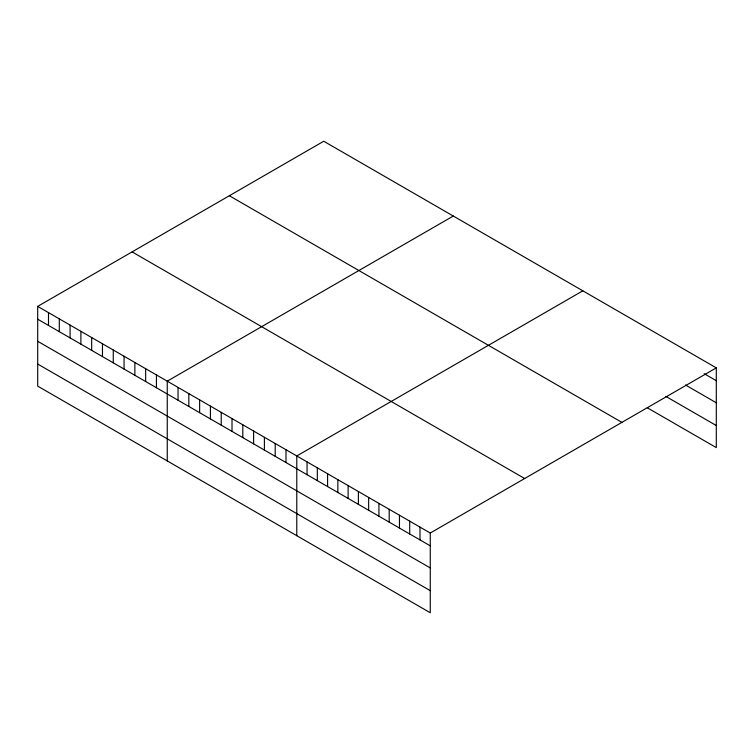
<?xml version="1.0" encoding="UTF-8"?>
<svg xmlns="http://www.w3.org/2000/svg" width="754" height="754" viewBox="0 0 754 754"><rect width="100%" height="100%" fill="white"/><g stroke="black" fill="none" stroke-linecap="round" stroke-linejoin="round"><path stroke-width="1.13" d="M430.261 567.922L430.261 533.021L37.7 306.388L37.7 386.123L430.261 612.757L430.261 567.922L37.7 341.279M37.7 306.388L323.739 141.243L716.3 367.877L716.3 447.612L647.234 407.744M453.286 216.03L167.247 381.175L167.247 460.911M582.833 290.818L296.784 455.963L296.784 535.708M430.261 533.021L716.3 367.877M704.17 373.692L716.3 380.695M685.499 384.992L716.3 402.777M665.895 396.434L716.3 425.529M229.348 195.738L621.909 422.381M132.091 251.883L524.652 478.526M37.7 319.196L430.261 545.839M37.7 364.041L430.261 590.674M419.987 527.093L419.987 539.911M409.724 521.174L409.724 533.983M399.46 515.246L399.46 528.054M389.187 509.318L389.187 522.126M378.923 503.389L378.923 516.198M368.659 497.461L368.659 510.269M358.386 491.533L358.386 504.351M348.122 485.604L348.122 498.422M337.858 479.676L337.858 492.494M327.585 473.748L327.585 486.566M317.321 467.819L317.321 480.637M307.057 461.891L307.057 474.709M285.992 449.733L285.992 462.551M275.201 443.503L275.201 456.311M264.4 437.273L264.4 450.081M253.608 431.034L253.608 443.852M242.807 424.804L242.807 437.622M232.015 418.574L232.015 431.382M221.224 412.334L221.224 425.152M210.423 406.104L210.423 418.922M199.631 399.874L199.631 412.683M188.83 393.645L188.83 406.453M178.038 387.405L178.038 400.223M156.446 374.945L156.446 387.754M145.654 368.706L145.654 381.524M134.862 362.476L134.862 375.294M124.061 356.246L124.061 369.055M113.27 350.016L113.27 362.825M102.469 343.777L102.469 356.595M91.677 337.547L91.677 350.365M80.885 331.317L80.885 344.126M70.084 325.078L70.084 337.896M59.293 318.848L59.293 331.666M48.492 312.618L48.492 325.426"/></g></svg>
